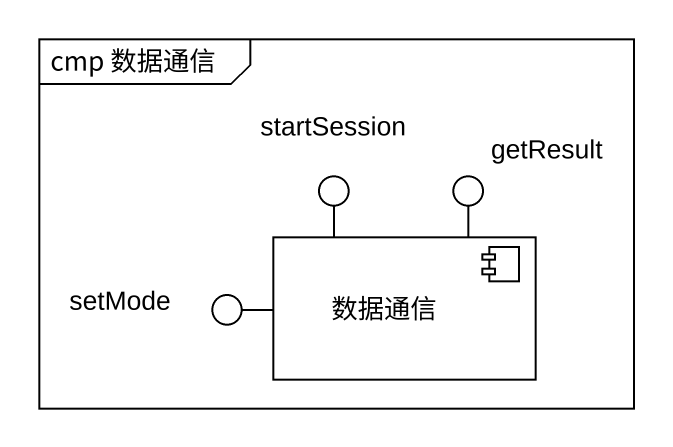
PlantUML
@startuml
mainframe cmp 数据通信
() startSession #FFFFFF
() getResult #FFFFFF
component 数据通信 #FFFFFF
() setMode #FFFFFF
数据通信 -up- startSession
数据通信 -up- getResult
数据通信 -left- setMode
@enduml
